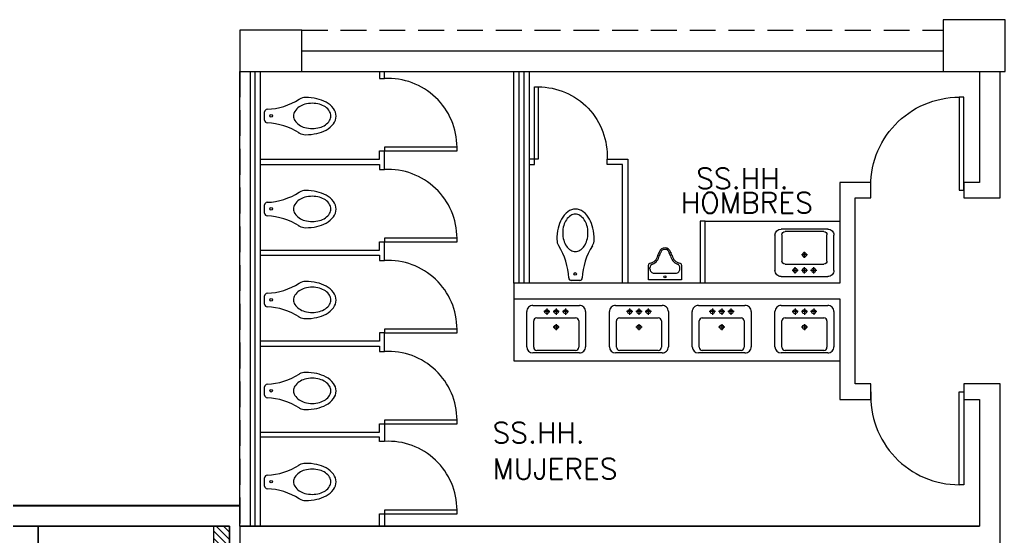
# Model space of a CAD drawing. Header units: millimetres. Extents: x 3379916 to 3461107, y 1810459 to 1930088.
# Drawn here: x 3438580 to 3448107, y 1908510 to 1913509 of the extents above; entities that cross this region are included whole.
import ezdxf

# ---------------------------------------------------------------- set-up
doc = ezdxf.new("R2010")
doc.units = ezdxf.units.MM
doc.linetypes.add('IMPORT-HIDDEN', pattern=[375, 250, -125])
for name, color, linetype, lineweight in [('AY', 1, 'Continuous', 9), ('COL', 2, 'Continuous', 9), ('MU', 1, 'Continuous', 9), ('NO', 7, 'Continuous', 9), ('P0 - Paredes', 10, 'Continuous', 25), ('PA', 7, 'Continuous', 9), ('planos entrada_dwg', 8, 'Continuous', 9), ('PU', 1, 'Continuous', 9), ('Rebars', 252, 'Continuous', 9), ('SA', 1, 'Continuous', 9), ('TA', 3, 'Continuous', 9), ('VE', 5, 'Continuous', 9)]:
    doc.layers.add(name, color=color, linetype=linetype, lineweight=lineweight)
doc.styles.add('RomanS_2', font='romans__.ttf', dxfattribs={"height": 199.9999999999999})

# ---------------------------------------------------------------- blocks, each defined once
blk = doc.blocks.new('planos entrada_dwg_P-IZ-171018-Nivel 1')
at = {"layer": 'PU', "flags": 128}
blk.add_lwpolyline([(49.99999999999715, 1000), (49.99999999999715, 0), (0, 0), (0, 1000)], close=True, dxfattribs=at)
at = {"layer": 'PU'}
blk.add_arc((49.99999999999677, 48.74999999999697), 951.2500000000038, 357.0623985712281, 90.00000000000003, dxfattribs=at)
blk = doc.blocks.new('planos entrada_dwg_P-DE-171022-Nivel 1')
at = {"layer": 'PU', "flags": 128}
blk.add_lwpolyline([(-49.99999999998294, 1000), (-49.99999999998294, 0), (0, 0), (0, 1000)], close=True, dxfattribs=at)
at = {"layer": 'PU'}
blk.add_arc((-49.99999999998255, 48.74999999999697), 951.2500000000022, 89.99999999999999, 182.9376014287715, dxfattribs=at)
blk = doc.blocks.new('planos entrada_dwg_AS-14-171021-Nivel 1')
at = {"layer": 'SA'}
blk.add_line((-45.62763396825176, 482.9205858113709), (35.61877846368588, 482.9205858113709), dxfattribs=at)
blk.add_circle((-2.241108537418767, 420.1376839191653), 12.50000000000001, dxfattribs=at)
for centre, radius, start, end in [((-45.62763396825176, 457.9205857880879), 24.99999999999995, 89.99999999999984, 177.4769145682774), ((35.61877846368589, 457.9205857880879), 25, 2.52308543172647, 89.99999999999999), ((-699.8472832347034, 486.7485357972328), 629.8544878102437, 327.6068401517821, 357.4769145682768), ((689.8384277446893, 486.7485357972328), 629.8544878102432, 182.5230854317212, 212.3931598482179), ((24.97985338526231, 73.038432564736), 138.379156775463, 121.4638987969263, 145.9062402031241), ((-3.222151648006505, 119.125078279536), 84.34831372135143, 90.00000000775903, 121.4638988092055), ((-3.222151678124229, 119.1250783053777), 84.34831369550975, 58.5361011858497, 89.99999998730084), ((-31.42415671864328, 73.03843256476645), 138.3791567754216, 34.09375979687216, 58.53610120307728), ((-64.98393791363992, 87.9205857966389), 120.0204898389341, 150.7865897350735, 180.0000000018587), ((-36.13660768584163, 71.78949595002456), 153.0716701644716, 145.5439906980668, 150.7865897243838), ((69.67071986523563, 42.78753929244904), 192.3457213363289, 145.9062402127934, 164.3376787580345), ((-76.11502319857026, 42.78753929248402), 192.3457213362465, 15.66232124196144, 34.09375978721044), ((26.12775218131919, 71.78949595005152), 153.0716701644203, 29.21341027561524, 34.45600930193402), ((54.97508240907331, 87.9205857966387), 120.0204898389348, 359.9999999981406, 29.21341026492637), ((321.5118347399805, 87.92058583421733), 506.516262492555, 180.0000000046912, 192.6081218810328), ((140.3336125386077, 22.97522739700383), 265.7335411950145, 164.337678748512, 179.9999999956473), ((140.3336124327618, 22.97522745192525), 265.7335410891688, 180.000000007489, 195.6623212546268), ((-146.7779158720599, 22.97522739699803), 265.7335411950568, 4.3539376e-09, 15.6623212514867), ((-146.7779157662141, 22.97522745193106), 265.7335410892109, 344.337678745374, 359.9999999925093), ((-331.5206902372747, 87.92058576835579), 506.5162624852829, 347.391878126417, 2.7587897e-09), ((160.0000253748531, 51.79437954228081), 341.0134910793699, 192.6081218744861, 208.3690462914232), ((69.6707198652848, 3.162915571060576), 192.3457213363822, 195.6623212419676, 214.0937597872035), ((-76.11502319861732, 3.162915571024632), 192.345721336298, 325.9062402127916, 344.3376787580357), ((-170.0088808721451, 51.79437959484823), 341.0134910979473, 331.6309537002239, 347.3918781171609), ((58.323326388841, -3.111037916108283), 225.4593653071928, 208.3690462891436, 232.5095518478742), ((24.9798533852828, -27.08797770122773), 138.3791567754918, 214.0937597968781, 238.5361012030706), ((-5.004427750287615, -85.66986825604835), 121.4095459349089, 232.5095518545011, 270.0000000024918), ((-3.222151647995677, -73.17462341601077), 84.34831372138989, 238.5361011908014, 269.9999999922332), ((-5.004427747002237, -85.66986827748865), 121.4095459134686, 270.0000000009412, 307.4904481489318), ((-3.222151678146788, -73.17462344181085), 84.34831369558981, 270.0000000127141, 301.4638988141346), ((-31.42415671869479, -27.08797770122571), 138.3791567754947, 301.4638987969288, 325.9062402031209), ((-68.33218189340593, -3.111037916109088), 225.459365307192, 307.490448152125, 331.6309537108556)]:
    blk.add_arc(centre, radius, start, end, dxfattribs=at)
blk = doc.blocks.new('planos entrada_dwg_AS-08-171027-Nivel 1')
at = {"layer": 'SA'}
for p, q in [((-121.4783131662784, 38.42350437122378), (-121.4783131662784, 27.78566130293569)), ((128.5216868337215, 78.4235043712229), (-81.47831316627217, 78.4235043712229)), ((168.5216868337278, 38.42350437122378), (168.5216868337278, 27.78566130293569)), ((-30.50465067993713, -90.23344466013585), (-18.40946717037895, -117.6906510504878)), ((77.54802434737941, -90.23344466013585), (65.45284083782123, -117.6906510504807)), ((-44.231792417321, -96.28039262763367), (-32.55159891177328, -122.7955326011454)), ((91.27516608477038, -96.28039262763367), (79.59497257922267, -122.7955326011454))]:
    blk.add_line(p, q, dxfattribs=at)
at = {"layer": 'SA', "flags": 128}
blk.add_lwpolyline([(-136.4783131662719, 1.631453498646351), (-136.4783131662719, 143.4235043712206), (183.5216868337212, 143.4235043712206), (183.5216868337212, 1.631453498646351)], dxfattribs=at)
at = {"layer": 'SA'}
blk.add_circle((23.52168683371758, 113.4235043712266), 10.00000000000002, dxfattribs=at)
for centre, radius, start, end in [((-116.478313166283, 1.631453498653456), 20.00000000000002, 180.0000000000003, 259.759651678814), ((-81.47831316627217, 38.42350437122378), 39.99999999999996, 89.99999999999991, 180), ((-81.47831316627217, 27.78566130293569), 40.00000000000002, 180.0000000000003, 248.1065719106294), ((128.5216868337215, 38.42350437122378), 40.00000000000002, 359.9999999999996, 90), ((128.5216868337215, 27.78566130293569), 40.00000000000004, 291.8934280893707, 0), ((163.5216868337181, 1.631453498653456), 19.99999999999997, 280.240348321186, 0), ((-136.478313166279, -109.0764956287771), 92.49999999999996, 10.68507624524485, 79.75965167881385), ((-136.478313166279, -109.0764956287771), 107.4999999999999, 10.68507624524485, 68.1065719106292), ((-25.9289367674711, -88.2177953376342), 20, 190.6850762452448, 203.7739878044553), ((183.5216868337141, -109.0764956287771), 107.5, 111.8934280893707, 169.3149237547551), ((72.97231043492049, -88.2177953376342), 20, 336.2260121955447, 349.3149237547552), ((183.5216868337141, -109.0764956287771), 92.50000000000001, 100.2403483211861, 169.3149237547551), ((-50.85445456163029, -130.8581298911448), 19.99999999999999, 16.32308170168092, 23.77398780445552), ((23.52168683371758, -109.0764956287771), 57.49999999999999, 193.7480663143012, 343.6769182983192), ((-36.71232282023595, -125.7532483404873), 19.99999999999999, 15.47560377631653, 23.77398780445526), ((23.52168683371758, -109.0764956287771), 42.49999999999998, 195.4756037763164, 344.5243962236863), ((83.75569648767112, -125.7532483404873), 20.00000000000002, 156.2260121955445, 164.5243962236864), ((97.89782822906547, -130.8581298911448), 20.00000000000003, 156.2260121955444, 163.676918298319)]:
    blk.add_arc(centre, radius, start, end, dxfattribs=at)
blk = doc.blocks.new('planos entrada_dwg_AS-03-171020-Nivel 1')
at = {"layer": 'SA'}
for p, q in [((-218.22619505474, 301.8808549095411), (231.7738049423497, 301.8808549095411)), ((-278.2261950560496, -98.11914508463813), (-278.2261950560496, 241.8808549118694)), ((-53.22619505750481, 241.8808549118694), (-113.2261950551765, 241.8808549118694)), ((-83.22619505634064, 271.8808549107052), (-83.22619505634064, 211.8808549130336)), ((36.77380494264071, 241.8808549118694), (-23.22619505503098, 241.8808549118694)), ((6.773804943804861, 271.8808549107052), (6.773804943804861, 211.8808549130336)), ((126.7738049427862, 241.8808549118694), (66.77380494511453, 241.8808549118694)), ((96.77380494395038, 271.8808549107052), (96.77380494395038, 211.8808549130336)), ((291.7738049436593, 241.8808549118694), (291.7738049436593, -98.11914508463813)), ((-210.726195055031, -103.1191450892947), (-210.726195055031, 151.8808549153618)), ((-180.7261950561951, 181.8808549141977), (194.2738049438048, 181.8808549141977)), ((6.773804943804861, 121.880854916526), (6.773804943804861, 61.88085491885431)), ((224.2738049426407, 151.8808549153618), (224.2738049426407, -103.1191450892947)), ((36.77380494264071, 91.88085491769017), (-23.22619505503098, 91.88085491769017)), ((231.7738049423497, -158.1191450823098), (-218.22619505474, -158.1191450823098)), ((194.2738049438048, -133.1191450881306), (-180.7261950561951, -133.1191450881306))]:
    blk.add_line(p, q, dxfattribs=at)
for centre, radius in [((-83.22619505634064, 241.8808549118694), 20.00000000000002), ((6.773804943804861, 241.8808549118694), 20.00000000000003), ((96.77380494395038, 241.8808549118694), 20.00000000000004), ((6.773804943804861, 91.88085491769017), 20.00000000000003)]:
    blk.add_circle(centre, radius, dxfattribs=at)
for centre, radius, start, end in [((-218.22619505474, 241.8808549118694), 59.99999999999992, 89.99999999999994, 180), ((231.7738049423497, 241.8808549118694), 60.00000000000003, 359.9999999999996, 90.00000000000006), ((-180.7261950561951, 151.8808549153618), 29.99999999999996, 89.99999999999994, 180), ((194.2738049438048, 151.8808549153618), 30.00000000000001, 359.9999999999996, 90.00000000000006), ((-218.22619505474, -98.11914508463813), 60.00000000000004, 180.0000000000003, 270.0000000000001), ((-180.7261950561951, -103.1191450892947), 30.00000000000001, 180.0000000000003, 270.0000000000001), ((194.2738049438048, -103.1191450892947), 29.99999999999995, 269.9999999999999, 6.36e-14), ((231.7738049423497, -98.11914508463813), 59.99999999999993, 269.9999999999999, 4.45e-14)]:
    blk.add_arc(centre, radius, start, end, dxfattribs=at)
blk = doc.blocks.new('planos entrada_dwg_RIOSTRA-171036-Nivel 1')
at = {"layer": 'Rebars'}
for p, q in [((29289.32188134059, 0), (-100000.0000000072, -129289.3218813551)), ((-41421.35623731883, 0), (-100000.0000000073, -58578.64376269573)), ((99999.99999999272, 0), (-50000, -150000.0000000146)), ((99999.99999999272, -70710.67811867397), (20710.67811865941, -150000.0000000146))]:
    blk.add_line(p, q, dxfattribs=at)
at = {"layer": 'Rebars', "flags": 128}
blk.add_lwpolyline([(-100000, 0), (100000, 0), (100000, -150000), (-100000, -150000)], close=True, dxfattribs=at)
blk = doc.blocks.new('planos entrada_dwg-171017-Nivel 1')
at = {"layer": 'AY', "linetype": 'IMPORT-HIDDEN'}
for p, q in [((3441306.941093912, 1913408.772535288), (3447506.941094159, 1913408.772535288)), ((3440706.941093903, 1913008.772535294), (3440706.941093903, 1908608.772535293))]:
    blk.add_line(p, q, dxfattribs=at)
at = {"layer": 'COL', "color": 15, "flags": 128}
for points in [[(3448106.941094163, 1913008.772534753), (3448106.941094163, 1913508.772534757), (3447506.941094159, 1913508.772534757), (3447506.941094159, 1913008.772534753)], [(3440706.941093903, 1913408.772535288), (3440706.941093903, 1913008.772535294), (3441306.941093912, 1913008.772535294), (3441306.941093912, 1913408.772535288), (3440706.941093903, 1913408.772535288), (3440706.941093903, 1913008.772535294), (3441306.941093912, 1913008.772535294), (3441306.941093912, 1913408.772535288)]]:
    blk.add_lwpolyline(points, close=True, dxfattribs=at)
at = {"layer": 'MU'}
blk.add_line((3445206.941094231, 1911558.772534638), (3446506.941094231, 1911558.772534638), dxfattribs=at)
at = {"layer": 'MU', "flags": 128}
blk.add_lwpolyline([(3443356.941094231, 1910808.772534959), (3443356.941094231, 1910208.772534959), (3446506.941094231, 1910208.772534959)], dxfattribs=at)
at = {"layer": 'P0 - Paredes', "flags": 128}
blk.add_lwpolyline([(3437906.940440086, 1908608.774745763), (3437906.940440086, 1908808.774745733), (3440706.940408793, 1908808.774745733)], dxfattribs=at)
at = {"layer": 'PA'}
for p, q in [((3441306.941093912, 1913208.772535288), (3447506.941094159, 1913208.772535288)), ((3441306.941093912, 1913008.772535288), (3447506.941094159, 1913008.772535288)), ((3440606.941093903, 1908408.772534959), (3440606.941093903, 1908608.772534959))]:
    blk.add_line(p, q, dxfattribs=at)
at = {"layer": 'PA', "flags": 128}
for points in [[(3447856.941094231, 1913008.772535288), (3447856.941094231, 1911933.772534798), (3447706.941094231, 1911933.772534798), (3447706.941094231, 1911783.772534798), (3448056.94109423, 1911783.772534798), (3448056.94109423, 1913008.772535288)], [(3447856.941094231, 1908408.772534959), (3447856.941094231, 1908308.772534935), (3448056.94109423, 1908308.772534935), (3448056.94109423, 1909983.772534799), (3447706.941094231, 1909983.772534799), (3447706.941094231, 1909833.772534798), (3447856.941094231, 1909833.772534798), (3447856.941094231, 1908608.772534959)], [(3440706.941093903, 1908608.772534959), (3447856.941094231, 1908608.772534959), (3440706.941093903, 1908608.772534959), (3440706.941093903, 1908408.772534959), (3447856.941094231, 1908408.772534959), (3440706.941093903, 1908408.772534959)]]:
    blk.add_lwpolyline(points, dxfattribs=at)
blk.add_lwpolyline([(3446806.941094231, 1911783.772534798), (3446806.941094231, 1911933.772534798), (3446506.941094231, 1911933.772534798), (3446506.941094231, 1910958.772534638), (3443356.941094231, 1910958.772534638), (3443356.941094231, 1910808.772534959), (3446506.941094231, 1910808.772534959), (3446506.941094231, 1909833.772534798), (3446806.941094231, 1909833.772534798), (3446806.941094231, 1909983.772534799), (3446656.94109423, 1909983.772534799), (3446656.94109423, 1911783.772534798)], close=True, dxfattribs=at)
at = {"layer": 'Rebars', "flags": 128}
for points in [[(3437156.939803464, 1908608.773516417), (3438756.939802957, 1908608.773516417), (3440606.941060916, 1908608.773516417), (3438756.941062077, 1908608.773516417), (3437156.941062584, 1908608.773516417)], [(3438756.939803001, 1908608.774015606), (3438756.939803001, 1908408.775409031), (3438756.939803001, 1908608.775408256)]]:
    blk.add_lwpolyline(points, dxfattribs=at)
at = {"layer": 'TA', "flags": 128}
for points in [[(3442056.941093903, 1913008.772535288), (3442056.941093903, 1912938.772534791), (3442106.941093903, 1912938.772534791), (3442106.941093903, 1913008.772535288)], [(3440906.941093903, 1912108.772534791), (3442056.941093903, 1912108.772534791), (3442056.941093903, 1912058.772534791), (3442106.941093903, 1912058.772534791), (3442106.941093903, 1912238.772534791)], [(3440906.941093903, 1912158.772534791), (3442056.941093903, 1912158.772534791), (3442056.941093903, 1912238.772534791), (3442106.941093903, 1912238.772534791)], [(3443506.941093157, 1912108.772534638), (3443556.941093157, 1912108.772534638), (3443556.941093157, 1912158.772534638), (3443506.941094231, 1912158.772534638)], [(3444406.941094231, 1910958.772534638), (3444406.941094231, 1912108.772534638), (3444256.94109423, 1912108.772534638), (3444256.94109423, 1912158.772534638), (3444456.941094231, 1912158.772534638), (3444456.941094231, 1910958.772534638)], [(3445206.941094231, 1910958.772534638), (3445206.941094231, 1911558.772534638), (3445156.941094231, 1911558.772534638), (3445156.941094231, 1910958.772534638)], [(3440906.941093903, 1911228.772534791), (3442056.941093903, 1911228.772534791), (3442056.941093903, 1911178.772534791), (3442106.941093903, 1911178.772534791), (3442106.941093903, 1911358.772534791)], [(3440906.941093903, 1911278.772534791), (3442056.941093903, 1911278.772534791), (3442056.941093903, 1911358.772534791), (3442106.941093903, 1911358.772534791)], [(3440906.941093903, 1910348.772534791), (3442056.941093903, 1910348.772534791), (3442056.941093903, 1910298.772534791), (3442106.941093903, 1910298.772534791), (3442106.941093903, 1910478.772534791), (3442056.941093903, 1910478.772534791), (3442056.941093903, 1910398.772534791), (3440906.941093903, 1910398.772534791)], [(3440906.941093903, 1909518.772534791), (3442056.941093903, 1909518.772534791), (3442056.941093903, 1909598.772534791), (3442106.941093903, 1909598.772534791), (3442106.941093903, 1909428.772534791), (3442056.941093903, 1909428.772534791), (3442056.941093903, 1909468.772534791), (3440906.941093903, 1909468.772534791)], [(3442056.941093903, 1908608.772534959), (3442056.941093903, 1908728.772534791), (3442106.941093903, 1908728.772534791), (3442106.941093903, 1908608.772534959)]]:
    blk.add_lwpolyline(points, dxfattribs=at)
at = {"layer": 'VE'}
for p, q in [((3440706.941093903, 1908608.772535293), (3440706.941093903, 1913008.772535294)), ((3440806.941094133, 1913008.772535294), (3440806.941094133, 1908608.772534959)), ((3440856.941094134, 1908608.772534959), (3440856.941094134, 1913008.772535294)), ((3440906.941093903, 1908608.772534959), (3440906.941093903, 1913008.772535294)), ((3443356.941094231, 1910958.772534638), (3443356.941094231, 1913008.772535288)), ((3443406.94109423, 1910958.772534638), (3443406.94109423, 1913008.772535288)), ((3443456.94109423, 1910958.772534638), (3443456.94109423, 1913008.772535288)), ((3443506.941094231, 1910958.772534638), (3443506.941094231, 1913008.772535288))]:
    blk.add_line(p, q, dxfattribs=at)
for name, p, xscale, yscale, zscale, rotation in [('planos entrada_dwg_P-DE-171022-Nivel 1', (3442106.941093903, 1912238.772534791), 0.7000000000000001, 0.7000000000000001, 0.7000000000000001, 270), ('planos entrada_dwg_P-DE-171022-Nivel 1', (3442106.941093903, 1911358.772534791), 0.7000000000000001, 0.7000000000000001, 0.7000000000000001, 270), ('planos entrada_dwg_P-DE-171022-Nivel 1', (3442106.941093903, 1910478.772534791), 0.7000000000000001, 0.7000000000000001, 0.7000000000000001, 270), ('planos entrada_dwg_P-DE-171022-Nivel 1', (3442106.941093903, 1909598.772534791), 0.7000000000000001, 0.7000000000000001, 0.7000000000000001, 270), ('planos entrada_dwg_P-IZ-171018-Nivel 1', (3447706.941094231, 1909908.772534798), 0.9, 0.9, 0.9, 180), ('planos entrada_dwg_P-DE-171022-Nivel 1', (3442106.941093903, 1908728.772534791), 0.7000000000000001, 0.7000000000000001, 0.7000000000000001, 270), ('planos entrada_dwg_RIOSTRA-171036-Nivel 1', (3440606.939818558, 1908508.77427119), 0.001, 0.001, 0.001, 270.0000088044914), ('planos entrada_dwg_RIOSTRA-171036-Nivel 1', (3440606.94107768, 1908508.775663841), 0.001, 0.001, 0.001, 270.0000088044914)]:
    blk.add_blockref(name, p, dxfattribs=dict(xscale=xscale, yscale=yscale, zscale=zscale, rotation=rotation))
at = {"extrusion": (0, 0, -1)}
for name, p, xscale, yscale, zscale in [('planos entrada_dwg_P-DE-171022-Nivel 1', (-3443556.941093157, 1912158.772534638), 0.7000000000000001, 0.7000000000000001, -0.7000000000000001), ('planos entrada_dwg_P-IZ-171018-Nivel 1', (-3447706.941094231, 1911858.772534799), 0.9, 0.9, -0.9)]:
    blk.add_blockref(name, p, dxfattribs=dict(at, xscale=xscale, yscale=yscale, zscale=zscale))
for name, p, rotation in [('planos entrada_dwg_AS-14-171021-Nivel 1', (3441430.447292816, 1912580.902259588), 90), ('planos entrada_dwg_AS-14-171021-Nivel 1', (3441430.447292816, 1911680.902259085), 90), ('planos entrada_dwg_AS-14-171021-Nivel 1', (3443947.565279963, 1911468.927549865), 180), ('planos entrada_dwg_AS-08-171027-Nivel 1', (3444840.382665898, 1911134.863431114), 180), ('planos entrada_dwg_AS-14-171021-Nivel 1', (3441430.447292816, 1910800.902259085), 90), ('planos entrada_dwg_AS-14-171021-Nivel 1', (3441430.447292816, 1909920.902259086), 90), ('planos entrada_dwg_AS-14-171021-Nivel 1', (3441430.447292816, 1909040.902259086), 90)]:
    blk.add_blockref(name, p, dxfattribs=dict(rotation=rotation))
at = {"extrusion": (0, 0, -1), "zscale": -1, "rotation": 180}
blk.add_blockref('planos entrada_dwg_AS-03-171020-Nivel 1', (-3446158.636033148, 1911325.255535916), dxfattribs=at)
for p in [(3443758.636033148, 1910442.289533681), (3444558.636033149, 1910442.289533681), (3445358.636033149, 1910442.289533681), (3446158.636033148, 1910442.289533681)]:
    blk.add_blockref('planos entrada_dwg_AS-03-171020-Nivel 1', p)
at = {"layer": 'NO', "char_height": 199.9999999999999, "attachment_point": 1, "line_spacing_factor": 0.9830834373146236, "style": 'RomanS_2'}
for s, insert, width in [('SS.HH.', (3445119.379833889, 1912070.883966135), 1233.583683263347), ('HOMBRES', (3444969.379833889, 1911837.308183571), 1786.989802039592), ('SS.HH.', (3443149.522722072, 1909612.366201142), 1233.583683263347), ('MUJERES', (3443149.522722072, 1909262.366201142), 1640.715056988602)]:
    blk.add_mtext(s, dxfattribs=dict(at, insert=insert, width=width))

msp = doc.modelspace()

# ---------------------------------------------------------------- block references
at = {"layer": 'planos entrada_dwg', "color": 7}
msp.add_blockref('planos entrada_dwg-171017-Nivel 1', (0, 0), dxfattribs=at)

doc.saveas('drawing.dxf')
